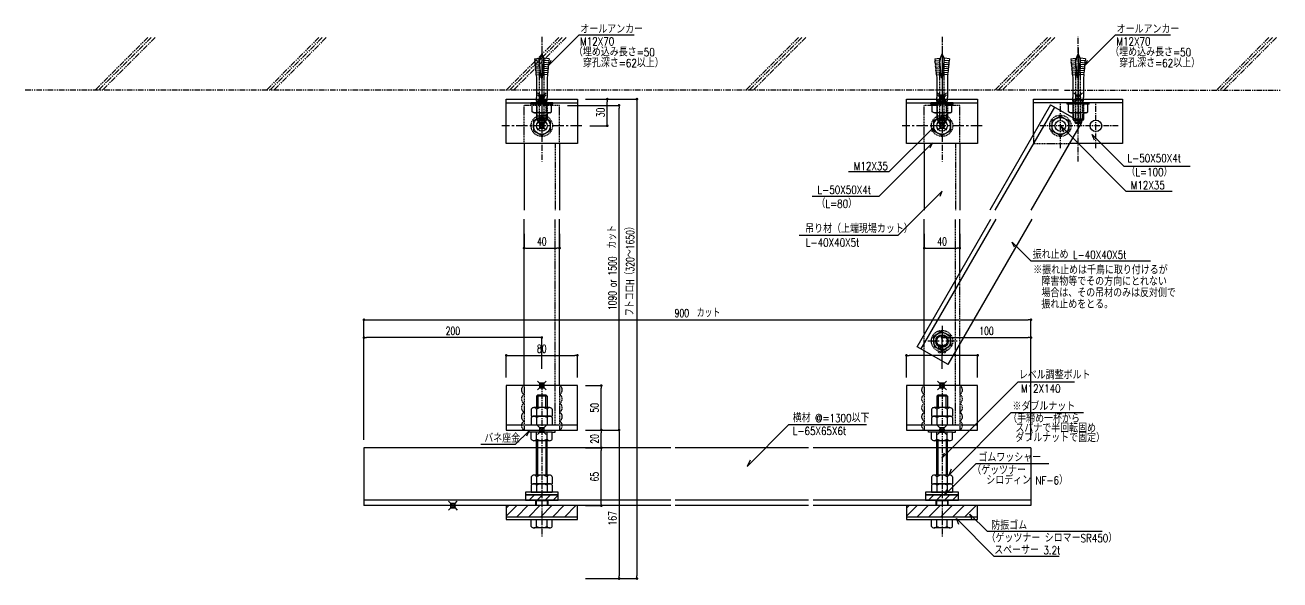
# Model space of a CAD drawing. Extents: x -275225 to 47266, y -41063 to 95295.
# Drawn here: x -216234 to -214823, y -22866 to -22242 of the extents above; entities that cross this region are included whole.
import ezdxf

# ---------------------------------------------------------------- set-up
doc = ezdxf.new("R2010")
doc.units = 0
doc.header["$LTSCALE"] = 0.2
doc.header["$PDMODE"] = 99
doc.header["$PDSIZE"] = 5
for name, pattern in [('CENTER', [50.8, 31.75, -6.35, 6.35, -6.35]), ('HIDDEN', [9.525, 6.35, -3.175]), ('PHANTOM', [63.5, 31.75, -6.35, 6.35, -6.35, 6.35, -6.35])]:
    doc.linetypes.add(name, pattern=pattern)
for name, color, linetype in [('_P18_製品', 4, 'Continuous'), ('_別途', 6, 'PHANTOM'), ('_基準', 1, 'CENTER'), ('_文字', 3, 'Continuous'), ('_製品', 4, 'Continuous'), ('_製品寸法', 9, 'Continuous'), ('OKAMURA', 4, 'Continuous'), ('OKAMURA-HIDDEN', 6, 'HIDDEN')]:
    doc.layers.add(name, color=color, linetype=linetype)
doc.layers.add('_ポイント', color=1, linetype='Continuous', plot=False)
doc.styles.add('OKAMURA', font='SIMPLEX.shx', dxfattribs={"width": 0.7, "bigfont": 'BIGFONT.shx'})

# ---------------------------------------------------------------- blocks, each defined once
blk = doc.blocks.new('_DOT')
at = {"color": 0, "linetype": 'ByBlock'}
blk.add_line((-0.5, 0), (-1, 0), dxfattribs=at)
at = {"color": 0, "linetype": 'ByBlock', "const_width": 0.5}
blk.add_lwpolyline([(-0.25, 0, 1), (0.25, 0, 1)], format="xyb", close=True, dxfattribs=at)
blk = doc.blocks.new('P1X_BASE_SS_TREO_DA_01')
at = {"layer": '_別途'}
for p, q in [((137.8, 59.4), (78.4, 0)), ((141.7, 59.4), (82.2, 0)), ((146.2, 59.4), (86.7, 0)), ((330.3, 59.4), (270.9, 0)), ((334.1, 59.4), (274.7, 0)), ((338.6, 59.4), (279.2, 0)), ((599.9, 59.4), (540.4, 0)), ((603.7, 59.4), (544.3, 0)), ((608.2, 59.4), (548.7, 0)), ((869.4, 59.4), (810, 0)), ((873.3, 59.4), (813.8, 0)), ((877.7, 59.4), (818.3, 0)), ((1149.4, 59.4), (1090, 0)), ((1153.3, 59.4), (1093.8, 0)), ((1157.7, 59.4), (1098.3, 0)), ((1398.5, 59.4), (1339, 0)), ((1402.3, 59.4), (1342.9, 0)), ((1406.8, 59.4), (1347.3, 0)), ((1161.9, 0), (0, 0)), ((1168.6, 0), (1410.9, 0))]:
    blk.add_line(p, q, dxfattribs=at)
blk = doc.blocks.new('防振ゴムget')
at = {"layer": '_P18_製品', "color": 6, "ltscale": 2}
for p, q in [((2609.9, 1469.5), (2612.8, 1472.5)), ((2609.9, 1460.6), (2621.8, 1472.5)), ((2621.8, 1460), (2634.3, 1472.5)), ((2635.2, 1460), (2647.7, 1472.5)), ((2648.7, 1460), (2661.2, 1472.5)), ((2662.2, 1460), (2674.7, 1472.5)), ((2675.6, 1460), (2688.1, 1472.5)), ((2689.1, 1460), (2689.9, 1460.7))]:
    blk.add_line(p, q, dxfattribs=at)
at = {"layer": '_P18_製品', "color": 4, "ltscale": 2}
for p, q in [((2689.9, 1472.5), (2609.9, 1472.5)), ((2609.9, 1472.5), (2609.9, 1456.8)), ((2689.9, 1456.8), (2689.9, 1472.5)), ((2609.9, 1460), (2689.9, 1460)), ((2609.9, 1456.8), (2689.9, 1456.8))]:
    blk.add_line(p, q, dxfattribs=at)
blk = doc.blocks.new('防振ﾜｯｼｬget')
at = {"layer": '_P18_製品'}
h = blk.add_hatch(dxfattribs=at)
h.set_pattern_fill('ANSI31', color=6, scale=2, style=0)
h.set_pattern_definition([(45, (1912.757, 1225.844), (-4.49013, 4.49013), [])])
h.paths.add_polyline_path([(2711.2, 1484.5), (2692.7, 1484.5), (2692.7, 1478.5), (2711.2, 1478.5)])
h.paths.add_polyline_path([(2692.7, 1484.5), (2674.2, 1484.5), (2674.2, 1478.5), (2692.7, 1478.5)])
at = {"layer": '_P18_製品', "color": 6}
for p, q in [((2698.7, 1478), (2686.7, 1478)), ((2686.7, 1473), (2698.7, 1473))]:
    blk.add_line(p, q, dxfattribs=at)
at = {"layer": '_P18_製品', "ltscale": 2}
for points in [[(2674.2, 1484.5), (2711.2, 1484.5), (2711.2, 1487.5), (2674.2, 1487.5)], [(2674.2, 1478.5), (2711.2, 1478.5), (2711.2, 1484.5), (2674.2, 1484.5)]]:
    blk.add_lwpolyline(points, close=True, dxfattribs=at)
at = {"layer": '_P18_製品', "color": 6}
for points in [[(2686.7, 1478), (2685.7, 1478), (2685.7, 1473), (2686.7, 1473)], [(2699.7, 1478), (2698.7, 1478), (2698.7, 1473), (2699.7, 1473)]]:
    blk.add_lwpolyline(points, close=True, dxfattribs=at)
blk = doc.blocks.new('P1X_SS_TREO_GOM_DA_NGOAI_1')
at = {"layer": '_ポイント'}
for p in [(-225, 2), (225, 2), (378, 2), (-225, -30), (225, -30), (-225, -372), (225, -372)]:
    blk.add_point(p, dxfattribs=at)
at = {"layer": '_ポイント', "ltscale": 2}
for p in [(-225, 0), (225, 0), (-225, -322), (225, -322)]:
    blk.add_point(p, dxfattribs=at)
at = {"layer": '_基準'}
for p, q in [((-225, 70), (-225, -70)), ((225, 70), (225, -70)), ((378, -70), (378, 70)), ((358, -55), (358, -5)), ((398, -55), (398, -5)), ((423, -30), (333, -30)), ((-225, -320.4), (-225, -492.5)), ((225, -320.4), (225, -492.5))]:
    blk.add_line(p, q, dxfattribs=at)
at = {"layer": '_基準', "ltscale": 0.2}
for p, q in [((-225, 57.5), (-225, -29.5)), ((225, 57.5), (225, -29.5)), ((378, 57.5), (378, -29.5))]:
    blk.add_line(p, q, dxfattribs=at)
at = {"layer": '_基準', "ltscale": 2}
for p, q in [((-180, -30), (-270, -30)), ((270, -30), (180, -30)), ((225, -255), (225, -289)), ((242, -272), (208, -272))]:
    blk.add_line(p, q, dxfattribs=at)
at = {"layer": '_基準'}
blk.add_point((-325, -457), dxfattribs=at)
at = {"layer": '_製品'}
for p, q in [((-233.2, 45.4), (-227.8, 45.9)), ((-233.2, 45.4), (-232.9, 42.9)), ((-232.9, 42.9), (-227.5, 43.4)), ((-225.6, 24), (-227.8, 45.9)), ((-224.8, 50.5), (-225.2, 50.5)), ((-224.4, 24), (-222.2, 45.9)), ((-217.1, 42.9), (-222.5, 43.4)), ((-216.8, 45.4), (-222.2, 45.9)), ((-216.8, 45.4), (-217.1, 42.9)), ((216.8, 45.4), (222.2, 45.9)), ((216.8, 45.4), (217.1, 42.9)), ((217.1, 42.9), (222.5, 43.4)), ((224.4, 24), (222.2, 45.9)), ((225.2, 50.5), (224.8, 50.5)), ((225.6, 24), (227.8, 45.9)), ((232.9, 42.9), (227.5, 43.4)), ((233.2, 45.4), (227.8, 45.9)), ((233.2, 45.4), (232.9, 42.9)), ((369.9, 45.4), (375.2, 45.9)), ((369.9, 45.4), (370.1, 42.9)), ((370.1, 42.9), (375.5, 43.4)), ((377.4, 24), (375.2, 45.9)), ((378.3, 50.5), (377.8, 50.5)), ((378.6, 24), (380.8, 45.9)), ((385.9, 42.9), (380.6, 43.4)), ((386.2, 45.4), (380.8, 45.9)), ((386.2, 45.4), (385.9, 42.9)), ((-232.7, 40.6), (-227.3, 41.2)), ((-232.7, 40.6), (-232.5, 38.4)), ((-232.5, 38.4), (-227.1, 38.9)), ((-232.2, 36.1), (-226.9, 36.7)), ((-232.2, 36.1), (-232, 33.9)), ((-232, 33.9), (-226.6, 34.4)), ((-231.8, 31.7), (-226.4, 32.2)), ((-231.8, 31.7), (-231.6, 29.4)), ((-231.6, 29.4), (-226.2, 30)), ((-218.4, 29.4), (-223.8, 30)), ((-218.2, 31.7), (-223.6, 32.2)), ((-218, 33.9), (-223.4, 34.4)), ((-217.8, 36.1), (-223.1, 36.7)), ((-217.5, 38.4), (-222.9, 38.9)), ((-217.3, 40.6), (-222.7, 41.2)), ((-218.2, 31.7), (-218.4, 29.4)), ((-217.8, 36.1), (-218, 33.9)), ((-217.3, 40.6), (-217.5, 38.4)), ((217.3, 40.6), (222.7, 41.2)), ((217.3, 40.6), (217.5, 38.4)), ((217.5, 38.4), (222.9, 38.9)), ((217.8, 36.1), (223.1, 36.7)), ((217.8, 36.1), (218, 33.9)), ((218, 33.9), (223.4, 34.4)), ((218.2, 31.7), (223.6, 32.2)), ((218.2, 31.7), (218.4, 29.4)), ((218.4, 29.4), (223.8, 30)), ((231.6, 29.4), (226.2, 30)), ((231.8, 31.7), (226.4, 32.2)), ((232, 33.9), (226.6, 34.4)), ((232.2, 36.1), (226.9, 36.7)), ((232.5, 38.4), (227.1, 38.9)), ((232.7, 40.6), (227.3, 41.2)), ((231.8, 31.7), (231.6, 29.4)), ((232.2, 36.1), (232, 33.9)), ((232.7, 40.6), (232.5, 38.4)), ((370.3, 40.6), (375.7, 41.2)), ((370.3, 40.6), (370.5, 38.4)), ((370.5, 38.4), (375.9, 38.9)), ((370.8, 36.1), (376.1, 36.7)), ((370.8, 36.1), (371, 33.9)), ((371, 33.9), (376.4, 34.4)), ((371.2, 31.7), (376.6, 32.2)), ((371.2, 31.7), (371.4, 29.4)), ((371.4, 29.4), (376.8, 30)), ((384.6, 29.4), (379.2, 30)), ((384.8, 31.7), (379.4, 32.2)), ((385, 33.9), (379.7, 34.4)), ((385.3, 36.1), (379.9, 36.7)), ((385.5, 38.4), (380.1, 38.9)), ((385.7, 40.6), (380.3, 41.2)), ((384.8, 31.7), (384.6, 29.4)), ((385.3, 36.1), (385, 33.9)), ((385.7, 40.6), (385.5, 38.4)), ((-231.3, 27.2), (-226, 27.7)), ((-231.3, 27.2), (-231, 23.7)), ((-231, 23.7), (-231, 2)), ((-225.6, 24), (-224.4, 24)), ((-218.7, 27.2), (-224, 27.7)), ((-218.7, 27.2), (-219, 23.7)), ((-219, 23.7), (-219, 2)), ((218.7, 27.2), (224, 27.7)), ((218.7, 27.2), (219, 23.7)), ((219, 23.7), (219, 2)), ((224.4, 24), (225.6, 24)), ((231.3, 27.2), (226, 27.7)), ((231.3, 27.2), (231, 23.7)), ((231, 23.7), (231, 2)), ((371.7, 27.2), (377, 27.7)), ((371.7, 27.2), (372, 23.7)), ((372, 23.7), (372, 2)), ((377.4, 24), (378.6, 24)), ((384.4, 27.2), (379, 27.7)), ((384.4, 27.2), (384, 23.7)), ((384, 23.7), (384, 2)), ((-212.5, -4), (-237.5, -4)), ((-237.5, -5.6), (-237.5, -4)), ((-212.5, -5.6), (-237.5, -5.6)), ((-236, -14.4), (-236, -5.6)), ((-214, -5.6), (-236, -5.6)), ((-230.5, -14.4), (-230.5, -5.6)), ((-219.5, -14.4), (-219.5, -5.6)), ((-214, -14.4), (-214, -5.6)), ((-212.5, -5.6), (-212.5, -4)), ((237.5, -4), (212.5, -4)), ((212.5, -5.6), (212.5, -4)), ((237.5, -5.6), (212.5, -5.6)), ((214, -14.4), (214, -5.6)), ((236, -5.6), (214, -5.6)), ((219.5, -14.4), (219.5, -5.6)), ((230.5, -14.4), (230.5, -5.6)), ((236, -14.4), (236, -5.6)), ((237.5, -5.6), (237.5, -4)), ((347.1, -6.4), (278.6, -125)), ((351.4, -8.9), (284.4, -125)), ((328, -39.4), (328, 0)), ((328, 0), (428, 0)), ((428, -4), (328, -4)), ((347.1, -6.4), (381.7, -26.4)), ((390.5, -4), (365.5, -4)), ((365.5, -5.6), (365.5, -4)), ((390.5, -5.6), (365.5, -5.6)), ((367, -14.4), (367, -5.6)), ((389, -5.6), (367, -5.6)), ((372.5, -14.4), (372.5, -5.6)), ((383.5, -14.4), (383.5, -5.6)), ((389, -14.4), (389, -5.6)), ((390.5, -5.6), (390.5, -4)), ((428, 0), (428, -50)), ((-234, -15.6), (-236, -14.4)), ((-225, -19), (-234.5, -24.5)), ((-234.5, -24.5), (-234.5, -35.5)), ((-216, -15.6), (-234, -15.6)), ((-231, -15.6), (-231, -22.5)), ((-231, -22.5), (-229.7, -24)), ((-219, -22.5), (-231, -22.5)), ((-229.7, -24), (-220.3, -24)), ((-228.8, -24.5), (-228.8, -25.9)), ((-228.8, -25.9), (-221.2, -25.9)), ((-221.8, -24), (-228.2, -24)), ((-222.4, -27.5), (-227.6, -27.5)), ((-225, -19), (-215.5, -24.5)), ((-221.2, -24.5), (-221.2, -25.9)), ((-219, -22.5), (-220.3, -24)), ((-219, -15.6), (-219, -22.5)), ((-216, -15.6), (-214, -14.4)), ((-215.5, -24.5), (-215.5, -35.5)), ((216, -15.6), (214, -14.4)), ((225, -19), (215.5, -24.5)), ((215.5, -24.5), (215.5, -35.5)), ((234, -15.6), (216, -15.6)), ((219, -15.6), (219, -22.5)), ((219, -22.5), (220.3, -24)), ((231, -22.5), (219, -22.5)), ((220.3, -24), (229.7, -24)), ((221.2, -24.5), (221.2, -25.9)), ((221.2, -25.9), (228.8, -25.9)), ((228.2, -24), (221.8, -24)), ((227.6, -27.5), (222.4, -27.5)), ((225, -19), (234.5, -24.5)), ((228.8, -24.5), (228.8, -25.9)), ((231, -22.5), (229.7, -24)), ((231, -15.6), (231, -22.5)), ((234, -15.6), (236, -14.4)), ((234.5, -24.5), (234.5, -35.5)), ((381.7, -26.4), (324.8, -125)), ((358, -19), (348.5, -24.5)), ((348.5, -24.5), (348.5, -35.5)), ((358, -19), (367.5, -24.5)), ((369, -15.6), (367, -14.4)), ((367.5, -24.5), (367.5, -35.5)), ((387, -15.6), (369, -15.6)), ((372, -15.6), (372, -22.5)), ((372, -22.5), (373.3, -24)), ((384, -22.5), (372, -22.5)), ((373.3, -24), (382.8, -24)), ((374.3, -24.5), (374.3, -25.9)), ((374.3, -25.9), (381.8, -25.9)), ((381.3, -24), (374.8, -24)), ((380.7, -27.5), (375.4, -27.5)), ((381.8, -24.5), (381.8, -25.9)), ((384, -22.5), (382.8, -24)), ((384, -15.6), (384, -22.5)), ((387, -15.6), (389, -14.4)), ((-234.5, -35.5), (-225, -41)), ((-215.5, -35.5), (-225, -41)), ((215.5, -35.5), (225, -41)), ((234.5, -35.5), (225, -41)), ((348.5, -35.5), (358, -41)), ((367.5, -35.5), (358, -41)), ((-245, -50), (-245, -125)), ((-205, -50), (-205, -125)), ((205, -50), (205, -125)), ((245, -50), (245, -125)), ((428, -50), (368.1, -50)), ((197.2, -278.4), (280, -135)), ((201.5, -280.9), (285.7, -135)), ((231.8, -298.4), (326.2, -135)), ((224, -261.1), (215.1, -267.3)), ((215.1, -267.3), (216, -278.3)), ((224, -261.1), (234, -265.7)), ((234, -265.7), (234.9, -276.6)), ((231.8, -298.4), (197.2, -278.4)), ((216, -278.3), (226, -282.9)), ((234.9, -276.6), (226, -282.9)), ((-229.5, -332.5), (-231, -334)), ((-231, -334), (-231, -346.8)), ((-219, -334), (-231, -334)), ((-229.5, -332.5), (-229.5, -346.8)), ((-229.5, -332.5), (-220.5, -332.5)), ((-220.5, -346.8), (-220.5, -332.5)), ((-219, -334), (-220.5, -332.5)), ((-219, -334), (-219, -346.8)), ((220.5, -332.5), (219, -334)), ((219, -334), (219, -346.8)), ((231, -334), (219, -334)), ((220.5, -332.5), (220.5, -346.8)), ((220.5, -332.5), (229.5, -332.5)), ((229.5, -346.8), (229.5, -332.5)), ((231, -334), (229.5, -332.5)), ((231, -334), (231, -346.8)), ((-236.8, -348.5), (-236.8, -356.4)), ((-216.2, -346.8), (-233.9, -346.8)), ((-230.9, -348.5), (-230.9, -356.4)), ((-219.1, -348.5), (-219.1, -356.4)), ((-213.2, -348.5), (-213.2, -356.4)), ((213.2, -348.5), (213.2, -356.4)), ((233.8, -346.8), (216.1, -346.8)), ((219.1, -348.5), (219.1, -356.4)), ((230.9, -348.5), (230.9, -356.4)), ((236.8, -348.5), (236.8, -356.4)), ((-236.8, -356.4), (-213.2, -356.4)), ((-236.8, -358.1), (-236.8, -366)), ((-216.2, -356.4), (-233.9, -356.4)), ((-230.9, -358.1), (-230.9, -366)), ((-219.1, -358.1), (-219.1, -366)), ((-213.2, -358.1), (-213.2, -366)), ((213.2, -356.4), (236.8, -356.4)), ((213.2, -358.1), (213.2, -366)), ((233.8, -356.4), (216.1, -356.4)), ((219.1, -358.1), (219.1, -366)), ((230.9, -358.1), (230.9, -366)), ((236.8, -358.1), (236.8, -366)), ((-236.8, -382.3), (-236.8, -374.4)), ((-213.2, -374.4), (-236.8, -374.4)), ((-230.9, -382.3), (-230.9, -374.4)), ((-219.1, -382.3), (-219.1, -374.4)), ((-213.2, -382.3), (-213.2, -374.4)), ((213.2, -382.3), (213.2, -374.4)), ((236.8, -374.4), (213.2, -374.4)), ((219.1, -382.3), (219.1, -374.4)), ((230.9, -382.3), (230.9, -374.4)), ((236.8, -382.3), (236.8, -374.4)), ((-80, -392), (-425, -392)), ((-425, -392), (-425, -457)), ((-216.2, -384), (-233.9, -384)), ((-231, -422.8), (-231, -384)), ((-229.5, -423.8), (-229.5, -384)), ((-220.5, -384), (-220.5, -422.8)), ((-219, -422.8), (-219, -384)), ((75, -392), (-75, -392)), ((325, -392), (80, -392)), ((233.8, -384), (216.1, -384)), ((219, -422.8), (219, -384)), ((220.5, -423.8), (220.5, -384)), ((229.5, -384), (229.5, -422.8)), ((231, -422.8), (231, -384)), ((325, -392), (325, -457)), ((-216.2, -422.8), (-233.9, -422.8)), ((233.8, -422.8), (216.1, -422.8)), ((-236.8, -424.5), (-236.8, -432.4)), ((-236.8, -432.4), (-213.2, -432.4)), ((-236.8, -434.1), (-236.8, -442)), ((-216.2, -432.4), (-233.9, -432.4)), ((-230.9, -424.5), (-230.9, -432.4)), ((-230.9, -434.1), (-230.9, -442)), ((-219.1, -424.5), (-219.1, -432.4)), ((-219.1, -434.1), (-219.1, -442)), ((-213.2, -424.5), (-213.2, -432.4)), ((-213.2, -434.1), (-213.2, -442)), ((213.2, -424.5), (213.2, -432.4)), ((213.2, -432.4), (236.8, -432.4)), ((213.2, -434.1), (213.2, -442)), ((233.8, -432.4), (216.1, -432.4)), ((219.1, -424.5), (219.1, -432.4)), ((219.1, -434.1), (219.1, -442)), ((230.9, -424.5), (230.9, -432.4)), ((230.9, -434.1), (230.9, -442)), ((236.8, -424.5), (236.8, -432.4)), ((236.8, -434.1), (236.8, -442)), ((-80, -451), (-425, -451)), ((-236.8, -442), (-213.2, -442)), ((75, -451), (-75, -451)), ((325, -451), (80, -451)), ((213.2, -442), (236.8, -442)), ((-80, -457), (-425, -457)), ((75, -457), (-75, -457)), ((325, -457), (80, -457)), ((-236.8, -480.4), (-236.8, -472.5)), ((-230.9, -480.4), (-230.9, -472.5)), ((-219.1, -480.4), (-219.1, -472.5)), ((-213.2, -480.4), (-213.2, -472.5)), ((213.2, -480.4), (213.2, -472.5)), ((219.1, -480.4), (219.1, -472.5)), ((230.9, -480.4), (230.9, -472.5)), ((236.8, -480.4), (236.8, -472.5)), ((-216.2, -482.1), (-233.9, -482.1)), ((233.8, -482.1), (216.1, -482.1))]:
    blk.add_line(p, q, dxfattribs=at)
at = {"layer": '_製品', "color": 6, "linetype": 'HIDDEN'}
for p, q in [((-227.5, -24), (-227.5, 42.3)), ((-222.5, -24), (-222.5, 42.3)), ((222.5, -24), (222.5, 42.3)), ((227.5, -24), (227.5, 42.3)), ((375.5, -24), (375.5, 42.3)), ((380.5, -24), (380.5, 42.3)), ((-231, -1.5), (-231, 2)), ((-219, -1.5), (-219, 2)), ((219, -1.5), (219, 2)), ((231, -1.5), (231, 2)), ((372, -1.5), (372, 2)), ((384, -1.5), (384, 2)), ((-230.3, -4), (-231, -1.5)), ((-231, -1.5), (-219, -1.5)), ((-230.3, -4), (-231, -4.4)), ((-231, -4.4), (-231, -15.6)), ((-231, -4.4), (-219, -4.4)), ((-219.7, -4), (-230.3, -4)), ((-230.1, -4.4), (-230.3, -4)), ((-230.1, -15.6), (-230.1, -4.4)), ((-220, -4.4), (-219.7, -4)), ((-220, -15.6), (-220, -4.4)), ((-219.7, -4), (-219, -1.5)), ((-219.7, -4), (-219, -4.4)), ((-219, -4.4), (-219, -15.6)), ((219.7, -4), (219, -1.5)), ((219, -1.5), (231, -1.5)), ((219.7, -4), (219, -4.4)), ((219, -4.4), (219, -15.6)), ((219, -4.4), (231, -4.4)), ((230.3, -4), (219.7, -4)), ((219.9, -4.4), (219.7, -4)), ((219.9, -15.6), (219.9, -4.4)), ((230, -4.4), (230.3, -4)), ((230, -15.6), (230, -4.4)), ((230.3, -4), (231, -1.5)), ((230.3, -4), (231, -4.4)), ((231, -4.4), (231, -15.6)), ((372.7, -4), (372, -1.5)), ((372, -1.5), (384, -1.5)), ((372.7, -4), (372, -4.4)), ((372, -4.4), (372, -15.6)), ((372, -4.4), (384, -4.4)), ((383.4, -4), (372.7, -4)), ((373, -4.4), (372.7, -4)), ((373, -15.6), (373, -4.4)), ((383.1, -4.4), (383.4, -4)), ((383.1, -15.6), (383.1, -4.4)), ((383.4, -4), (384, -1.5)), ((383.4, -4), (384, -4.4)), ((384, -4.4), (384, -15.6)), ((-230.1, -23.6), (-230.1, -15.6)), ((-220, -23.6), (-220, -15.6)), ((219.9, -23.6), (219.9, -15.6)), ((230, -23.6), (230, -15.6)), ((373, -23.6), (373, -15.6)), ((383.1, -23.6), (383.1, -15.6)), ((328, -39.4), (328, -50)), ((-210, -50), (-210, -125)), ((240, -50), (240, -125)), ((328, -50), (368.1, -50)), ((-210, -366), (-210, -135)), ((240, -366), (240, -135)), ((245, -275.6), (245, -195.6)), ((205, -283), (205, -264.8))]:
    blk.add_line(p, q, dxfattribs=at)
at = {"layer": '_製品', "ltscale": 2}
for p, q in [((-265, 0), (-185, 0)), ((-265, -50), (-265, 0)), ((-185, 0), (-185, -50)), ((185, 0), (265, 0)), ((185, -50), (185, 0)), ((265, 0), (265, -50)), ((-265, -4), (-185, -4)), ((185, -4), (265, -4)), ((-185, -50), (-265, -50)), ((265, -50), (185, -50)), ((-245, -322), (-245, -135)), ((-205, -322), (-205, -135)), ((205, -263.5), (205, -135)), ((245, -195.6), (245, -135)), ((245, -322), (245, -275.6)), ((205, -322), (205, -283)), ((-265, -322), (-265, -372)), ((-185, -322), (-265, -322)), ((-185, -372), (-185, -322)), ((185, -322), (185, -372)), ((265, -322), (185, -322)), ((265, -372), (265, -322)), ((-265, -366), (-185, -366)), ((185, -366), (265, -366)), ((-265, -372), (-185, -372)), ((-240.1, -372), (-209.9, -372)), ((-240.1, -374.4), (-240.1, -372)), ((-236.8, -374.4), (-240.1, -374.4)), ((-213.2, -374.4), (-209.9, -374.4)), ((-209.9, -374.4), (-209.9, -372)), ((185, -372), (265, -372)), ((209.9, -372), (240.1, -372)), ((209.9, -374.4), (209.9, -372)), ((213.2, -374.4), (209.9, -374.4)), ((236.8, -374.4), (240.1, -374.4)), ((240.1, -374.4), (240.1, -372))]:
    blk.add_line(p, q, dxfattribs=at)
at = {"layer": '_製品'}
for centre, radius in [((-225, -30), 9.5), ((-225, -30), 6), ((225, -30), 9.5), ((225, -30), 6), ((358, -30), 9.5), ((358, -30), 6), ((398, -30), 6.5), ((225, -272), 9.5), ((225, -272), 6)]:
    blk.add_circle(centre, radius, dxfattribs=at)
at = {"layer": '_製品', "color": 6, "linetype": 'HIDDEN'}
for centre in [(358, -30), (225, -272)]:
    blk.add_circle(centre, 12, dxfattribs=at)
at = {"layer": '_製品', "ltscale": 2}
blk.add_circle((225, -272), 7, dxfattribs=at)
at = {"layer": '_製品'}
for centre, radius, start, end in [((-235.6, 41.5), 3, 343.695, 27.7436), ((-211.5, 42.3), 16, 149.2465, 178.0085), ((-238.5, 42.3), 16, 1.9915, 30.7535), ((-214.4, 41.5), 3, 152.2564, 196.305), ((214.4, 41.5), 3, 343.695, 27.7436), ((238.5, 42.3), 16, 149.2465, 178.0085), ((211.5, 42.3), 16, 1.9915, 30.7535), ((235.6, 41.5), 3, 152.2564, 196.305), ((367.4, 41.5), 3, 343.695, 27.7436), ((391.5, 42.3), 16, 149.2465, 178.0085), ((364.5, 42.3), 16, 1.9915, 30.7535), ((388.6, 41.5), 3, 152.2564, 196.305), ((-235.1, 37), 3, 343.695, 27.7436), ((-234.7, 32.5), 3, 343.695, 27.7436), ((-234.2, 28), 3, 343.695, 27.7436), ((-215.8, 28), 3, 152.2564, 196.305), ((-215.3, 32.5), 3, 152.2564, 196.305), ((-214.9, 37), 3, 152.2564, 196.305), ((214.9, 37), 3, 343.695, 27.7436), ((215.3, 32.5), 3, 343.695, 27.7436), ((215.8, 28), 3, 343.695, 27.7436), ((234.2, 28), 3, 152.2564, 196.305), ((234.7, 32.5), 3, 152.2564, 196.305), ((235.1, 37), 3, 152.2564, 196.305), ((367.9, 37), 3, 343.695, 27.7436), ((368.3, 32.5), 3, 343.695, 27.7436), ((368.8, 28), 3, 343.695, 27.7436), ((387.2, 28), 3, 152.2564, 196.305), ((387.7, 32.5), 3, 152.2564, 196.305), ((388.1, 37), 3, 152.2564, 196.305), ((-233.2, -11.7), 3.88, 270.0357, 315.0441), ((-225, -1.8), 13.8, 246.5734, 293.4266), ((-228.2, -24.5), 0.5, 90, 180), ((-225, -24.5), 4, 200.3641, 228.5904), ((-225, -24.5), 4, 311.4096, 339.6359), ((-221.8, -24.5), 0.5, 0, 90), ((-216.8, -11.7), 3.88, 224.9559, 269.9643), ((216.8, -11.7), 3.88, 270.0357, 315.0441), ((225, -1.8), 13.8, 246.5734, 293.4266), ((221.8, -24.5), 0.5, 90, 180), ((225, -24.5), 4, 200.3641, 228.5904), ((225, -24.5), 4, 311.4096, 339.6359), ((228.2, -24.5), 0.5, 0, 90), ((233.2, -11.7), 3.88, 224.9559, 269.9643), ((369.8, -11.7), 3.88, 270.0357, 315.0441), ((378, -1.8), 13.8, 246.5734, 293.4266), ((374.8, -24.5), 0.5, 90, 180), ((378, -24.5), 4, 200.3641, 228.5904), ((378, -24.5), 4, 311.4096, 339.6359), ((381.3, -24.5), 0.5, 0, 90), ((386.2, -11.7), 3.88, 224.9559, 269.9643), ((-233.9, -350.2), 3.4, 29.8172, 149.8269), ((-225, -357.8), 11, 57.7935, 122.2065), ((-216.2, -350.2), 3.4, 29.9951, 150.0048), ((216.1, -350.2), 3.4, 29.8172, 149.8269), ((225, -357.8), 11, 57.7935, 122.2065), ((233.8, -350.2), 3.4, 29.9951, 150.0048), ((-233.9, -359.8), 3.4, 29.8172, 149.8269), ((-225, -367.4), 11, 57.7935, 122.2065), ((-216.2, -359.8), 3.4, 29.9951, 150.0048), ((216.1, -359.8), 3.4, 29.8172, 149.8269), ((225, -367.4), 11, 57.7935, 122.2065), ((233.8, -359.8), 3.4, 29.9951, 150.0048), ((-233.9, -380.6), 3.4, 210.1731, 330.1828), ((-225, -373), 11, 237.7935, 302.2065), ((-216.2, -380.6), 3.4, 209.9952, 330.0049), ((216.1, -380.6), 3.4, 210.1731, 330.1828), ((225, -373), 11, 237.7935, 302.2065), ((233.8, -380.6), 3.4, 209.9952, 330.0049), ((-233.9, -426.2), 3.4, 29.8172, 149.8269), ((-225, -433.8), 11, 57.7935, 122.2065), ((-216.2, -426.2), 3.4, 29.9951, 150.0048), ((216.1, -426.2), 3.4, 29.8172, 149.8269), ((225, -433.8), 11, 57.7935, 122.2065), ((233.8, -426.2), 3.4, 29.9951, 150.0048), ((-233.9, -435.8), 3.4, 29.8172, 149.8269), ((-225, -443.4), 11, 57.7935, 122.2065), ((-216.2, -435.8), 3.4, 29.9951, 150.0048), ((216.1, -435.8), 3.4, 29.8172, 149.8269), ((225, -443.4), 11, 57.7935, 122.2065), ((233.8, -435.8), 3.4, 29.9951, 150.0048), ((-233.9, -478.7), 3.4, 210.1731, 330.1828), ((-225, -471.1), 11, 237.7935, 302.2065), ((-216.2, -478.7), 3.4, 209.9952, 330.0049), ((216.1, -478.7), 3.4, 210.1731, 330.1828), ((225, -471.1), 11, 237.7935, 302.2065), ((233.8, -478.7), 3.4, 209.9952, 330.0049)]:
    blk.add_arc(centre, radius, start, end, dxfattribs=at)
at = {"layer": '_製品', "ltscale": 0.2}
for centre, start, end in [((-211.5, 42.3), 178.0085, 180), ((-238.5, 42.3), 0, 1.9915), ((238.5, 42.3), 178.0085, 180), ((211.5, 42.3), 0, 1.9915), ((391.5, 42.3), 178.0085, 180), ((364.5, 42.3), 0, 1.9915)]:
    blk.add_arc(centre, 16, start, end, dxfattribs=at)
at = {"layer": '_製品寸法', "color": 9}
for p, q in [((-245, -151.5), (-245, -167.5)), ((-205, -151.5), (-205, -167.5)), ((205, -151.5), (205, -167.5)), ((245, -151.5), (245, -167.5)), ((-176, -457), (-158.1, -457))]:
    blk.add_line(p, q, dxfattribs=at)
at = {"layer": 'OKAMURA'}
blk.add_line((-315.2, -451), (-334.8, -451), dxfattribs=at)
at = {"layer": 'OKAMURA-HIDDEN'}
for p, q in [((-245, -50), (-245, -7)), ((-205, -7), (-245, -7)), ((-205, -50), (-205, -7)), ((205, -50), (205, -7)), ((245, -7), (205, -7)), ((245, -50), (245, -7)), ((-245, -322), (-245, -372)), ((-205, -322), (-205, -372)), ((205, -322), (205, -372)), ((245, -322), (245, -372))]:
    blk.add_line(p, q, dxfattribs=at)
for centre in [(-225, -30), (225, -30)]:
    blk.add_circle(centre, 12, dxfattribs=at)
for centre, start, end in [((-242.3, -327), 118.0725, 241.9275), ((-207.7, -327), 298.0725, 61.9275), ((207.7, -327), 118.0725, 241.9275), ((242.3, -327), 298.0725, 61.9275), ((-242.3, -337), 118.0725, 241.9275), ((-207.7, -337), 298.0725, 61.9275), ((207.7, -337), 118.0725, 241.9275), ((242.3, -337), 298.0725, 61.9275), ((-242.3, -347), 118.0725, 241.9275), ((-242.3, -357), 118.0725, 241.9275), ((-207.7, -347), 298.0725, 61.9275), ((-207.7, -357), 298.0725, 61.9275), ((207.7, -347), 118.0725, 241.9275), ((207.7, -357), 118.0725, 241.9275), ((242.3, -347), 298.0725, 61.9275), ((242.3, -357), 298.0725, 61.9275), ((-242.3, -367), 118.0725, 241.9275), ((-207.7, -367), 298.0725, 61.9275), ((207.7, -367), 118.0725, 241.9275), ((242.3, -367), 298.0725, 61.9275)]:
    blk.add_arc(centre, 5.67, start, end, dxfattribs=at)
at = {"layer": '_製品'}
for name, p in [('防振ﾜｯｼｬget', (-2917.7, -1929.5)), ('防振ﾜｯｼｬget', (-2467.7, -1929.5)), ('防振ゴムget', (-2874.9, -1929.5)), ('防振ゴムget', (-2424.9, -1929.5))]:
    blk.add_blockref(name, p, dxfattribs=at)
blk = doc.blocks.new('*U2352')
at = {"layer": '_ポイント'}
blk.add_point((100, 85), dxfattribs=at)
at = {"layer": '_基準'}
blk.add_point((0, 0), dxfattribs=at)
at = {"layer": '_文字', "color": 9}
for p, q in [((107.7, 495), (142, 529.3)), ((142, 529.3), (204, 529.3)), ((710.8, 495), (745.1, 529.3)), ((745.1, 529.3), (807, 529.3)), ((110.3, 500.5), (107.7, 495)), ((713.3, 500.5), (710.8, 495)), ((541.2, 426), (490.1, 375.2)), ((538.6, 420.5), (541.2, 426)), ((539.1, 407.9), (478.8, 347.4)), ((536.5, 402.3), (539.1, 407.9)), ((490.1, 375.2), (444.9, 375.2)), ((550.3, 353.4), (500.4, 303.5)), ((547.7, 347.9), (550.3, 353.4)), ((478.8, 347.4), (404.1, 347.4)), ((500.4, 303.5), (389.4, 303.5)), ((631.4, 290.5), (628.8, 296)), ((628.8, 296), (649.7, 275.2)), ((649.7, 275.2), (784.3, 275.2)), ((549.6, 53.2), (635.4, 139.2)), ((635.4, 139.2), (698.9, 139.2)), ((557.5, 34.2), (627.9, 104.7)), ((627.9, 104.7), (709.1, 104.7)), ((330.9, 44.1), (377.8, 91.3)), ((377.8, 91.3), (465.2, 91.3)), ((85.6, 84), (70.1, 68.6)), ((83, 78.5), (85.6, 84)), ((70.1, 68.6), (31.6, 68.6)), ((552.2, 58.8), (549.6, 53.2)), ((334.1, 51.1), (330.9, 44.1)), ((552.3, 11.2), (588.3, 47.3)), ((588.3, 47.3), (670, 47.3)), ((560.2, 40.8), (557.5, 34.2)), ((555, 17.8), (552.3, 11.2)), ((584, -16), (581.3, -9.6)), ((581.3, -9.6), (600.6, -28.9)), ((568.9, -21.2), (566.2, -14.6)), ((566.2, -14.6), (608.3, -56.7)), ((600.6, -28.9), (730, -28.9)), ((608.3, -56.7), (681.8, -56.7))]:
    blk.add_line(p, q, dxfattribs=at)
for points in [[(686.8, 419.8), (684.1, 426.5), (756.8, 353.6), (808.6, 353.6)], [(721.5, 410.7), (718.8, 417.4), (754.4, 381.8), (828.8, 381.8)]]:
    blk.add_lwpolyline(points, dxfattribs=at)
at = {"layer": '_製品寸法', "color": 9}
for p, q in [((149, 457), (173.6, 457)), ((149, 457), (206.9, 457)), ((173.6, 430), (173.6, 454)), ((206.9, 454), (206.9, -79)), ((129, 450), (186.9, 450)), ((186.9, 88), (186.9, 447)), ((154, 427), (173.6, 427)), ((80, 305.5), (80, 289.5)), ((120, 305.5), (120, 289.5)), ((530, 305.5), (530, 289.5)), ((570, 305.5), (570, 289.5)), ((83, 289.5), (117, 289.5)), ((533, 289.5), (567, 289.5)), ((-100, 74), (-100, 208.9)), ((-97, 208.9), (647, 208.9)), ((650, 74), (650, 208.9)), ((-100, 74), (-100, 188.9)), ((97, 188.9), (-97, 188.9)), ((100, 153.6), (100, 188.9)), ((550, 153.6), (550, 188.9)), ((553, 188.9), (647, 188.9)), ((650, 74), (650, 188.9)), ((60, 144), (60, 168.9)), ((63, 168.9), (137, 168.9)), ((140, 144), (140, 168.9)), ((510, 144), (510, 168.9)), ((510, 144), (510, 168.9)), ((587, 168.9), (513, 168.9)), ((587, 168.9), (513, 168.9)), ((590, 144), (590, 168.9)), ((590, 144), (590, 168.9)), ((149, 135), (166.9, 135)), ((166.9, 88), (166.9, 132)), ((149, 85), (186.9, 85)), ((149, 85), (166.9, 85)), ((149, 85), (166.9, 85)), ((149, 85), (186.9, 85)), ((166.9, 68), (166.9, 82)), ((186.9, 82), (186.9, -79)), ((149, 65), (166.9, 65)), ((149, 65), (166.9, 65)), ((166.9, 3), (166.9, 62)), ((149, 0), (166.9, 0)), ((149, -82), (186.9, -82)), ((149, -82), (206.9, -82))]:
    blk.add_line(p, q, dxfattribs=at)
at = {"layer": 'OKAMURA'}
blk.add_line((9.8, 6), (-9.8, 6), dxfattribs=at)
for name, p in [('P1X_BASE_SS_TREO_DA_01', (-480.9, 466.9)), ('P1X_SS_TREO_GOM_DA_NGOAI_1', (325, 457))]:
    blk.add_blockref(name, p)
at = {"layer": '_製品寸法', "color": 9, "xscale": 3, "yscale": 3, "zscale": 3}
for p, rotation in [((173.6, 457), 90), ((186.9, 450), 90), ((206.9, 457), 90), ((173.6, 427), 270), ((80, 289.5), 180), ((530, 289.5), 180), ((-100, 208.9), 180), ((-100, 188.9), 180), ((550, 188.9), 180), ((60, 168.9), 180), ((510, 168.9), 180), ((510, 168.9), 180), ((166.9, 135), 90), ((166.9, 85), 270), ((166.9, 85), 90), ((186.9, 85), 270), ((186.9, 85), 90), ((166.9, 65), 270), ((166.9, 65), 90), ((166.9, 0), 270), ((186.9, -82), 270), ((206.9, -82), 270)]:
    blk.add_blockref('_DOT', p, dxfattribs=dict(at, rotation=rotation))
for p in [(120, 289.5), (570, 289.5), (650, 208.9), (100, 188.9), (650, 188.9), (140, 168.9), (590, 168.9), (590, 168.9)]:
    blk.add_blockref('_DOT', p, dxfattribs=at)
at = {"layer": '_文字', "style": 'OKAMURA', "width": 0.8}
for s, p in [('オールアンカー', (143.3, 530.9)), ('オールアンカー', (746.3, 530.9)), ('M12X70', (143.1, 517.3)), ('M12X70', (746.1, 517.3)), ('（埋め込み長さ=50', (136.1, 505.2)), ('（埋め込み長さ=50', (739.1, 505.2)), ('\u3000穿孔深さ=62以上）', (136.1, 493)), ('\u3000穿孔深さ=62以上）', (739.1, 493)), ('M12X35', (450.8, 377.3)), ('L-50X50X4t', (758.5, 386)), ('（L=100）', (757.2, 370.4)), ('L-50X50X4t', (410, 350.5)), ('M12X35', (762.2, 355.7)), ('（L=80）', (408.7, 334.9)), ('吊り材（上端現場カット）', (396.1, 306.6)), ('L-40X40X5t', (396.9, 291.2)), ('振れ止め L-40X40X5t', (651.9, 277.5)), ('※振れ止めは千鳥に取り付けるが', (652.5, 260.2)), ('障害物等でその方向にとれない', (661.7, 247.3)), ('場合は、その吊材のみは反対側で', (661.7, 234.5)), ('振れ止めをとる。', (661.7, 221.6)), ('レベル調整ボルト', (636.3, 142.1)), ('M12X140', (638.8, 127.1)), ('※ダブルナット', (629.2, 106.8)), ('横材 @=1300以下', (382.1, 93.9)), ('（手締め一杯から', (624.4, 93.2)), ('L-65X65X6t ', (382.1, 79.4)), ('スパナで半回転固め', (632.4, 82.4)), ('バネ座金', (35.3, 70.9)), ('ダブルナットで固定）', (632.4, 71.6)), ('ゴムワッシャー', (590.9, 49.4)), ('（ゲッツナー', (583.9, 35.1)), ('シロディン NF-6）', (599.7, 23.9)), ('防振ゴム', (605.3, -26.9)), ('（ゲッツナー シロマーSR450）', (600, -41.1)), ('スペーサー 3.2t', (608.6, -54.7))]:
    blk.add_text(s, height=9, dxfattribs=at).set_placement(p)
at = {"layer": '_製品寸法', "color": 3, "char_height": 9, "attachment_point": 5, "rotation": 90, "style": 'OKAMURA'}
for s, insert in [('\\A1;30', (166.1, 442)), ('\\A1;1090 or 1500  カット', (179.4, 267.5)), ('\\A1;フトコロH（320～1650）', (199.4, 265.8)), ('\\A1;50', (159.4, 110)), ('\\A1;20', (159.4, 75)), ('\\A1;65', (159.4, 32.5)), ('\\A1;167', (179.4, -14.3))]:
    blk.add_mtext(s, dxfattribs=dict(at, insert=insert))
at = {"layer": '_製品寸法', "color": 3, "char_height": 9, "attachment_point": 5, "style": 'OKAMURA'}
for s, insert in [('\\A1;40', (100, 297)), ('\\A1;40', (550, 297)), ('\\A1;900  カット', (275, 216.4)), ('\\A1;200', (0, 196.4)), ('\\A1;100', (600, 196.4)), ('\\A1;80', (100, 176.4)), ('\\A1;80', (550, 176.4)), ('\\A1;80', (550, 176.4))]:
    blk.add_mtext(s, dxfattribs=dict(at, insert=insert))

msp = doc.modelspace()

# ---------------------------------------------------------------- block references
msp.add_blockref('*U2352', (-215753.2, -22782))

doc.saveas('drawing.dxf')
